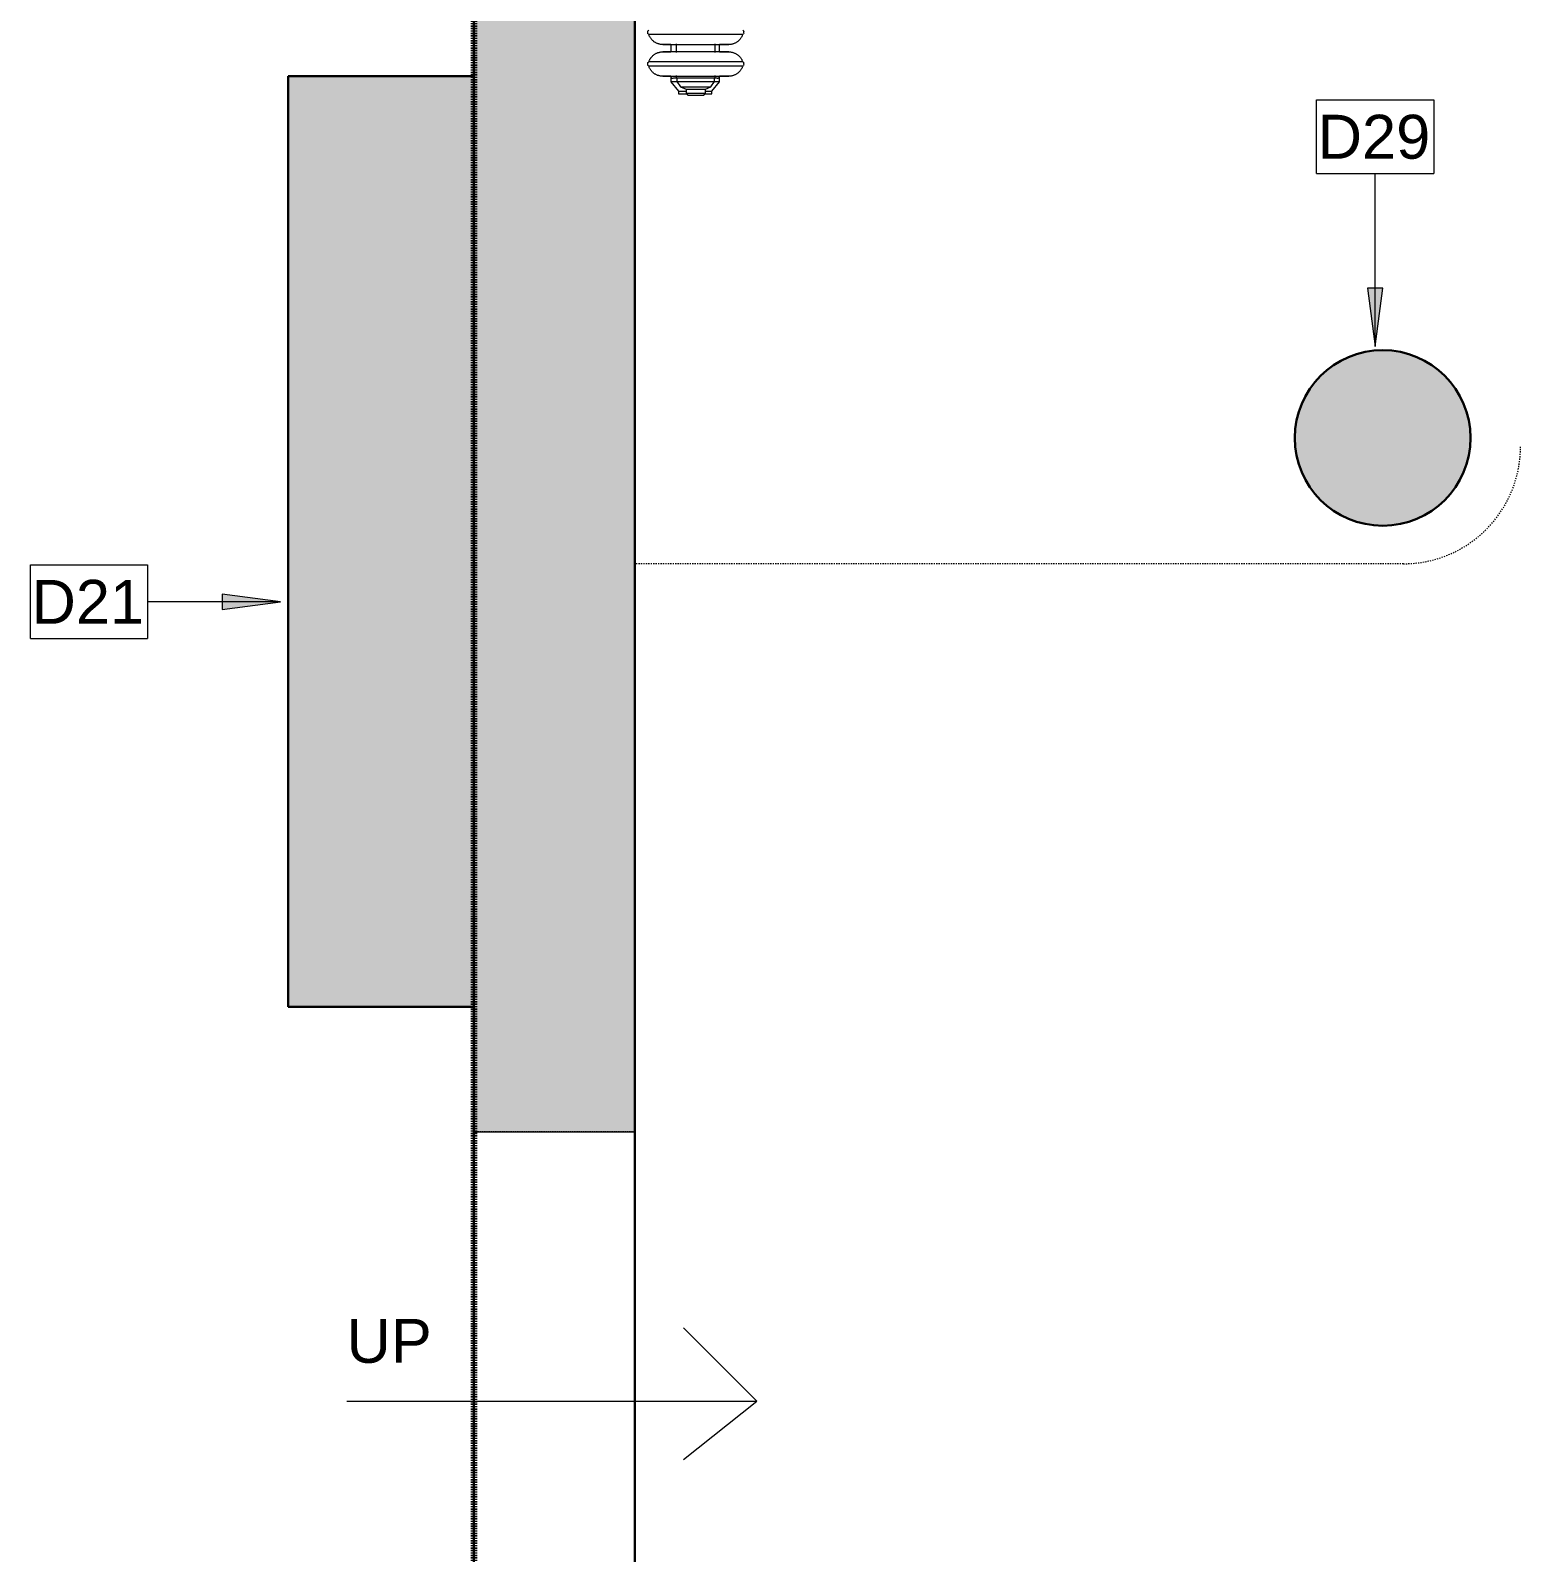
# Model space of a CAD drawing. Header units: inches. Extents: x -1176 to 1551, y -3558 to 978.
# Drawn here: x -43.7 to 109, y 345.3 to 501.3 of the extents above; entities that cross this region are included whole.
import ezdxf

# ---------------------------------------------------------------- set-up
doc = ezdxf.new("R2010")
doc.units = ezdxf.units.IN
doc.header["$MEASUREMENT"] = 0
doc.linetypes.add('Dash', pattern=[0.25, 0.125, -0.125])
doc.linetypes.add('Demolished', pattern=[0.1875, 0.125, -0.0625])
for name, color, linetype, lineweight in [('A-ANNO-KEYN', 231, 'Continuous', 9), ('A-ANNO-MATC', 214, 'Dash', 140), ('A-DETL', 90, 'Continuous', 9), ('A-GENM', 13, 'Demolished', 9), ('A-WALL', 113, 'Continuous', 18), ('A-WALL-PATT', 111, 'Continuous', 18), ('G-ANNO-TEXT', 231, 'Continuous', 9), ('S-COLS', 52, 'Continuous', 18)]:
    doc.layers.add(name, color=color, linetype=linetype, lineweight=lineweight)
doc.styles.add('Arial', font='arial.ttf', dxfattribs={"height": 4.5})
doc.styles.add('Swis721 Lt BT', font='swissl.ttf', dxfattribs={"height": 4.5})

# ---------------------------------------------------------------- blocks, each defined once
blk = doc.blocks.new('Concrete-Round-Column - 18_-5401511-1st Floor Demo')
at = {"layer": 'S-COLS', "lineweight": 9}
blk.add_hatch(color=7, dxfattribs=at).paths.add_polyline_path([(0, -9), (2, -8.77), (3.9, -8.11), (5.61, -7.04), (7.04, -5.61), (8.11, -3.9), (8.77, -2), (9, 0), (8.77, 2), (8.11, 3.9), (7.04, 5.61), (5.61, 7.04), (3.9, 8.11), (2, 8.77), (0, 9), (-2, 8.77), (-3.9, 8.11), (-5.61, 7.04), (-7.04, 5.61), (-8.11, 3.9), (-8.77, 2), (-9, 0), (-8.77, -2), (-8.11, -3.9), (-7.04, -5.61), (-5.61, -7.04), (-3.9, -8.11), (-2, -8.77)], flags=0)
at = {"layer": 'S-COLS', "color": 8, "lineweight": 30}
for start, end in [(360, 180), (180, 360)]:
    blk.add_arc((0, 0), 9, start, end, dxfattribs=at)
blk = doc.blocks.new('Cast_Iron_Radiator_8182 - Cast_Iron_Radiator_8182-V60-1st Floor Demo')
at = {"layer": 'A-GENM', "linetype": 'Continuous'}
for p, q in [((-5.94, 4.85), (-5.97, 4.81)), ((-5.97, 1), (-5.97, 4.81)), ((-5.75, 4.93), (-5.79, 4.93)), ((-5.71, 4.93), (-5.75, 4.93)), ((-5.53, 4.81), (-5.56, 4.85)), ((-5.53, 1), (-5.53, 4.81)), ((-2.69, 4.85), (-2.72, 4.81)), ((-2.72, 1), (-2.72, 4.81)), ((-2.5, 4.93), (-2.54, 4.93)), ((-2.46, 4.93), (-2.5, 4.93)), ((-2.28, 4.81), (-2.31, 4.85)), ((-8.54, 1.77), (-8.79, 1.77)), ((-8.79, 1.77), (-8.79, 0.96)), ((-7.58, 2.57), (-8.54, 1.77)), ((-8.54, 1.77), (-8.54, 1.01)), ((-7.54, 1.93), (-8.09, 1.55)), ((-7.18, 2.57), (-7.58, 2.57)), ((-7.58, 1.92), (-7.58, 2.57)), ((-7.18, 1.93), (-7.54, 1.93)), ((-7.54, 1.93), (-7.54, -1.93)), ((-7.18, 2.57), (-7.18, 2.56)), ((-7, 2.56), (-7.18, 2.56)), ((-7.18, 2.44), (-7.18, 2.55)), ((-7.18, 2.47), (-7.18, 2.3)), ((-7.18, 2.02), (-7.18, 2.29)), ((-6.93, 2), (-7.18, 2)), ((-7.18, -2), (-7.18, 2)), ((-3.68, 2), (-4.57, 2)), ((-3.75, 2.56), (-4.5, 2.56)), ((-8.75, 0.99), (-8.93, 0.82)), ((-8.93, 0.82), (-8.93, -0.82)), ((-8.33, 0.99), (-8.75, 0.99)), ((-8.75, 0.99), (-8.75, -0.99)), ((-8.09, 1.55), (-8.33, 0.99)), ((-8.33, 0.99), (-8.33, -0.99)), ((-8.09, 1.55), (-8.09, -1.55)), ((-7, 1), (-7, -1)), ((-5.97, -1), (-5.97, 1)), ((-5.53, -1), (-5.53, 1)), ((-4.5, -1), (-4.5, 1)), ((-3.75, 1), (-3.75, -1)), ((-2.72, -1), (-2.72, 1)), ((-8.93, -0.82), (-8.75, -0.99)), ((-8.79, -0.98), (-8.79, -1.63)), ((-8.75, -0.99), (-8.33, -0.99)), ((-8.54, -1.03), (-8.54, -1.63)), ((-8.33, -0.99), (-8.09, -1.55)), ((-8.09, -1.55), (-7.54, -1.93)), ((-5.97, -4.81), (-5.97, -1)), ((-5.53, -4.81), (-5.53, -1)), ((-2.72, -4.81), (-2.72, -1)), ((-8.79, -1.63), (-8.54, -1.63)), ((-8.54, -1.63), (-7.58, -2.44)), ((-7.58, -2.44), (-7.58, -1.94)), ((-7.58, -2.44), (-7.18, -2.44)), ((-7.54, -1.93), (-7.18, -1.93)), ((-7.18, -2), (-6.93, -2)), ((-7.18, -2.19), (-7.18, -2.01)), ((-7.18, -2.19), (-7.18, -2.3)), ((-7.18, -2.44), (-7.18, -2.29)), ((-7.18, -2.44), (-7, -2.44)), ((-4.57, -2), (-3.68, -2)), ((-4.5, -2.44), (-3.75, -2.44)), ((-5.97, -4.81), (-5.94, -4.85)), ((-5.79, -4.93), (-5.75, -4.93)), ((-5.75, -4.93), (-5.71, -4.93)), ((-5.56, -4.85), (-5.53, -4.81)), ((-2.72, -4.81), (-2.69, -4.85)), ((-2.54, -4.93), (-2.5, -4.93)), ((-2.5, -4.93), (-2.46, -4.93)), ((-2.31, -4.85), (-2.28, -4.81))]:
    blk.add_line(p, q, dxfattribs=at)
at = {"layer": 'A-GENM', "linetype": 'Continuous', "flags": 128}
for points in [[(-7, 3.38), (-7, 3.44), (-7, 3.5), (-6.99, 3.56), (-6.98, 3.62), (-6.97, 3.68), (-6.96, 3.74), (-6.94, 3.8), (-6.93, 3.85), (-6.91, 3.91), (-6.88, 3.97), (-6.86, 4.02), (-6.83, 4.08), (-6.8, 4.13), (-6.77, 4.18), (-6.74, 4.23), (-6.71, 4.28), (-6.67, 4.33), (-6.63, 4.37), (-6.59, 4.42), (-6.55, 4.46), (-6.5, 4.5), (-6.46, 4.54), (-6.41, 4.58), (-6.36, 4.61), (-6.31, 4.65), (-6.26, 4.68), (-6.21, 4.71), (-6.16, 4.73), (-6.1, 4.76), (-6.05, 4.78), (-5.99, 4.8)], [(-5.94, 4.85), (-5.94, 4.85), (-5.93, 4.86), (-5.93, 4.87), (-5.92, 4.87), (-5.92, 4.88)], [(-5.91, 4.89), (-5.9, 4.89), (-5.9, 4.9), (-5.89, 4.9), (-5.88, 4.9)], [(-5.87, 4.91), (-5.87, 4.92), (-5.86, 4.92), (-5.85, 4.92), (-5.84, 4.92), (-5.84, 4.93)], [(-5.66, 4.93), (-5.65, 4.92), (-5.65, 4.92), (-5.64, 4.92), (-5.63, 4.91), (-5.63, 4.91)], [(-5.61, 4.9), (-5.61, 4.9), (-5.6, 4.9), (-5.6, 4.89), (-5.59, 4.89)], [(-5.58, 4.88), (-5.57, 4.87), (-5.57, 4.87), (-5.57, 4.86), (-5.56, 4.85), (-5.56, 4.85)], [(-5.53, 4.81), (-5.48, 4.79), (-5.42, 4.77), (-5.36, 4.74), (-5.31, 4.72), (-5.26, 4.69), (-5.21, 4.66), (-5.16, 4.62), (-5.11, 4.59), (-5.06, 4.55), (-5.01, 4.51), (-4.97, 4.47), (-4.93, 4.43), (-4.89, 4.39), (-4.85, 4.34), (-4.81, 4.3), (-4.77, 4.25), (-4.74, 4.2), (-4.71, 4.15), (-4.68, 4.1), (-4.65, 4.04), (-4.63, 3.99), (-4.6, 3.93), (-4.58, 3.88), (-4.56, 3.82), (-4.55, 3.76), (-4.53, 3.7), (-4.52, 3.64), (-4.51, 3.58), (-4.5, 3.52), (-4.5, 3.47), (-4.5, 3.41), (-4.5, 3.38)], [(-3.75, 3.38), (-3.75, 3.44), (-3.75, 3.5), (-3.74, 3.56), (-3.73, 3.62), (-3.72, 3.68), (-3.71, 3.74), (-3.69, 3.8), (-3.68, 3.85), (-3.66, 3.91), (-3.63, 3.97), (-3.61, 4.02), (-3.58, 4.08), (-3.55, 4.13), (-3.52, 4.18), (-3.49, 4.23), (-3.46, 4.28), (-3.42, 4.33), (-3.38, 4.37), (-3.34, 4.42), (-3.3, 4.46), (-3.25, 4.5), (-3.21, 4.54), (-3.16, 4.58), (-3.11, 4.61), (-3.06, 4.65), (-3.01, 4.68), (-2.96, 4.71), (-2.91, 4.73), (-2.85, 4.76), (-2.8, 4.78), (-2.74, 4.8)], [(-2.69, 4.85), (-2.69, 4.85), (-2.68, 4.86), (-2.68, 4.87), (-2.67, 4.87), (-2.67, 4.88)], [(-2.66, 4.89), (-2.65, 4.89), (-2.65, 4.9), (-2.64, 4.9), (-2.63, 4.9)], [(-2.62, 4.91), (-2.62, 4.92), (-2.61, 4.92), (-2.6, 4.92), (-2.59, 4.92), (-2.59, 4.93)], [(-2.41, 4.93), (-2.4, 4.92), (-2.4, 4.92), (-2.39, 4.92), (-2.38, 4.91), (-2.38, 4.91)], [(-2.36, 4.9), (-2.36, 4.9), (-2.35, 4.9), (-2.35, 4.89), (-2.34, 4.89)], [(-2.33, 4.88), (-2.32, 4.87), (-2.32, 4.87), (-2.32, 4.86), (-2.31, 4.85), (-2.31, 4.85)], [(-7, 3.38), (-7, 3.38), (-7, 3.38), (-7, 3.37), (-7, 3.35), (-7, 3.34), (-7, 3.31), (-7, 3.29), (-7, 3.26), (-7, 3.23), (-7, 3.19), (-7, 3.16), (-7, 3.11), (-7, 3.07), (-7, 3.02), (-7, 2.97), (-7, 2.91), (-7, 2.85), (-7, 2.79), (-7, 2.73), (-7, 2.66), (-7, 2.59), (-7, 2.52), (-7, 2.44), (-7, 2.37), (-7, 2.29), (-7, 2.21), (-7, 2.12), (-7, 2.04), (-7, 1.95), (-7, 1.86), (-7, 1.77), (-7, 1.68), (-7, 1.59), (-7, 1.5), (-7, 1.41), (-7, 1.31), (-7, 1.22), (-7, 1.12), (-7, 1.03), (-7, 1)], [(-7, 2.57), (-7, 2.64), (-7, 2.71), (-7, 2.77), (-7, 2.84), (-7, 2.9), (-7, 2.95), (-7, 3.01), (-7, 3.06), (-7, 3.1), (-7, 3.15), (-7, 3.18), (-7, 3.22), (-7, 3.25), (-7, 3.28), (-7, 3.31), (-7, 3.33), (-7, 3.35), (-7, 3.36), (-7, 3.37), (-7, 3.38), (-7, 3.38), (-7, 3.38)], [(-4.5, 1), (-4.5, 1.1), (-4.5, 1.19), (-4.5, 1.29), (-4.5, 1.38), (-4.5, 1.47), (-4.5, 1.57), (-4.5, 1.66), (-4.5, 1.75), (-4.5, 1.84), (-4.5, 1.93), (-4.5, 2.02), (-4.5, 2.1), (-4.5, 2.18), (-4.5, 2.27), (-4.5, 2.35), (-4.5, 2.42), (-4.5, 2.5), (-4.5, 2.57), (-4.5, 2.64), (-4.5, 2.71), (-4.5, 2.77), (-4.5, 2.84), (-4.5, 2.9), (-4.5, 2.95), (-4.5, 3.01), (-4.5, 3.06), (-4.5, 3.1), (-4.5, 3.15), (-4.5, 3.18), (-4.5, 3.22), (-4.5, 3.25), (-4.5, 3.28), (-4.5, 3.31), (-4.5, 3.33), (-4.5, 3.35), (-4.5, 3.36), (-4.5, 3.37), (-4.5, 3.38), (-4.5, 3.38), (-4.5, 3.38)], [(-4.5, 3.38), (-4.5, 3.38), (-4.5, 3.38), (-4.5, 3.37), (-4.5, 3.35), (-4.5, 3.34), (-4.5, 3.31), (-4.5, 3.29), (-4.5, 3.26), (-4.5, 3.23), (-4.5, 3.19), (-4.5, 3.16), (-4.5, 3.11), (-4.5, 3.07), (-4.5, 3.02), (-4.5, 2.97), (-4.5, 2.91), (-4.5, 2.85), (-4.5, 2.79), (-4.5, 2.73), (-4.5, 2.66), (-4.5, 2.59), (-4.5, 2.56)], [(-3.75, 3.38), (-3.75, 3.38), (-3.75, 3.38), (-3.75, 3.37), (-3.75, 3.35), (-3.75, 3.34), (-3.75, 3.31), (-3.75, 3.29), (-3.75, 3.26), (-3.75, 3.23), (-3.75, 3.19), (-3.75, 3.16), (-3.75, 3.11), (-3.75, 3.07), (-3.75, 3.02), (-3.75, 2.97), (-3.75, 2.91), (-3.75, 2.85), (-3.75, 2.79), (-3.75, 2.73), (-3.75, 2.66), (-3.75, 2.59), (-3.75, 2.52), (-3.75, 2.44), (-3.75, 2.37), (-3.75, 2.29), (-3.75, 2.21), (-3.75, 2.12), (-3.75, 2.04), (-3.75, 1.95), (-3.75, 1.86), (-3.75, 1.77), (-3.75, 1.68), (-3.75, 1.59), (-3.75, 1.5), (-3.75, 1.41), (-3.75, 1.31), (-3.75, 1.22), (-3.75, 1.12), (-3.75, 1.03), (-3.75, 1)], [(-3.75, 2.57), (-3.75, 2.64), (-3.75, 2.71), (-3.75, 2.77), (-3.75, 2.84), (-3.75, 2.9), (-3.75, 2.95), (-3.75, 3.01), (-3.75, 3.06), (-3.75, 3.1), (-3.75, 3.15), (-3.75, 3.18), (-3.75, 3.22), (-3.75, 3.25), (-3.75, 3.28), (-3.75, 3.31), (-3.75, 3.33), (-3.75, 3.35), (-3.75, 3.36), (-3.75, 3.37), (-3.75, 3.38), (-3.75, 3.38), (-3.75, 3.38)], [(-7, -1), (-7, -1.1), (-7, -1.19), (-7, -1.29), (-7, -1.38), (-7, -1.47), (-7, -1.57), (-7, -1.66), (-7, -1.75), (-7, -1.84), (-7, -1.93), (-7, -2.02), (-7, -2.1), (-7, -2.18), (-7, -2.27), (-7, -2.35), (-7, -2.42), (-7, -2.5), (-7, -2.57), (-7, -2.64), (-7, -2.71), (-7, -2.77), (-7, -2.84), (-7, -2.9), (-7, -2.95), (-7, -3.01), (-7, -3.06), (-7, -3.1), (-7, -3.15), (-7, -3.18), (-7, -3.22), (-7, -3.25), (-7, -3.28), (-7, -3.31), (-7, -3.33), (-7, -3.35), (-7, -3.36), (-7, -3.37), (-7, -3.38), (-7, -3.38), (-7, -3.38)], [(-4.5, -3.38), (-4.5, -3.38), (-4.5, -3.38), (-4.5, -3.37), (-4.5, -3.35), (-4.5, -3.34), (-4.5, -3.31), (-4.5, -3.29), (-4.5, -3.26), (-4.5, -3.23), (-4.5, -3.19), (-4.5, -3.16), (-4.5, -3.11), (-4.5, -3.07), (-4.5, -3.02), (-4.5, -2.97), (-4.5, -2.91), (-4.5, -2.85), (-4.5, -2.79), (-4.5, -2.73), (-4.5, -2.66), (-4.5, -2.59), (-4.5, -2.52), (-4.5, -2.44), (-4.5, -2.37), (-4.5, -2.29), (-4.5, -2.21), (-4.5, -2.12), (-4.5, -2.04), (-4.5, -1.95), (-4.5, -1.86), (-4.5, -1.77), (-4.5, -1.68), (-4.5, -1.59), (-4.5, -1.5), (-4.5, -1.41), (-4.5, -1.31), (-4.5, -1.22), (-4.5, -1.12), (-4.5, -1.03), (-4.5, -1)], [(-3.75, -1), (-3.75, -1.1), (-3.75, -1.19), (-3.75, -1.29), (-3.75, -1.38), (-3.75, -1.47), (-3.75, -1.57), (-3.75, -1.66), (-3.75, -1.75), (-3.75, -1.84), (-3.75, -1.93), (-3.75, -2.02), (-3.75, -2.1), (-3.75, -2.18), (-3.75, -2.27), (-3.75, -2.35), (-3.75, -2.42), (-3.75, -2.5), (-3.75, -2.57), (-3.75, -2.64), (-3.75, -2.71), (-3.75, -2.77), (-3.75, -2.84), (-3.75, -2.9), (-3.75, -2.95), (-3.75, -3.01), (-3.75, -3.06), (-3.75, -3.1), (-3.75, -3.15), (-3.75, -3.18), (-3.75, -3.22), (-3.75, -3.25), (-3.75, -3.28), (-3.75, -3.31), (-3.75, -3.33), (-3.75, -3.35), (-3.75, -3.36), (-3.75, -3.37), (-3.75, -3.38), (-3.75, -3.38), (-3.75, -3.38)], [(-7, -3.38), (-7, -3.38), (-7, -3.38), (-7, -3.37), (-7, -3.35), (-7, -3.34), (-7, -3.31), (-7, -3.29), (-7, -3.26), (-7, -3.23), (-7, -3.19), (-7, -3.16), (-7, -3.11), (-7, -3.07), (-7, -3.02), (-7, -2.97), (-7, -2.91), (-7, -2.85), (-7, -2.79), (-7, -2.73), (-7, -2.66), (-7, -2.59), (-7, -2.52), (-7, -2.44)], [(-4.5, -2.44), (-4.5, -2.5), (-4.5, -2.57), (-4.5, -2.64), (-4.5, -2.71), (-4.5, -2.77), (-4.5, -2.84), (-4.5, -2.9), (-4.5, -2.95), (-4.5, -3.01), (-4.5, -3.06), (-4.5, -3.1), (-4.5, -3.15), (-4.5, -3.18), (-4.5, -3.22), (-4.5, -3.25), (-4.5, -3.28), (-4.5, -3.31), (-4.5, -3.33), (-4.5, -3.35), (-4.5, -3.36), (-4.5, -3.37), (-4.5, -3.38), (-4.5, -3.38), (-4.5, -3.38)], [(-3.75, -3.38), (-3.75, -3.38), (-3.75, -3.38), (-3.75, -3.37), (-3.75, -3.35), (-3.75, -3.34), (-3.75, -3.31), (-3.75, -3.29), (-3.75, -3.26), (-3.75, -3.23), (-3.75, -3.19), (-3.75, -3.16), (-3.75, -3.11), (-3.75, -3.07), (-3.75, -3.02), (-3.75, -2.97), (-3.75, -2.91), (-3.75, -2.85), (-3.75, -2.79), (-3.75, -2.73), (-3.75, -2.66), (-3.75, -2.59), (-3.75, -2.52), (-3.75, -2.44)], [(-5.97, -4.81), (-6.02, -4.79), (-6.08, -4.77), (-6.14, -4.74), (-6.19, -4.72), (-6.24, -4.69), (-6.29, -4.66), (-6.34, -4.62), (-6.39, -4.59), (-6.44, -4.55), (-6.49, -4.51), (-6.53, -4.47), (-6.57, -4.43), (-6.61, -4.39), (-6.65, -4.34), (-6.69, -4.3), (-6.73, -4.25), (-6.76, -4.2), (-6.79, -4.15), (-6.82, -4.1), (-6.85, -4.04), (-6.87, -3.99), (-6.9, -3.93), (-6.92, -3.88), (-6.94, -3.82), (-6.95, -3.76), (-6.97, -3.7), (-6.98, -3.64), (-6.99, -3.58), (-7, -3.52), (-7, -3.47), (-7, -3.41), (-7, -3.38)], [(-4.5, -3.38), (-4.5, -3.44), (-4.5, -3.5), (-4.51, -3.56), (-4.52, -3.62), (-4.53, -3.68), (-4.54, -3.74), (-4.56, -3.8), (-4.57, -3.85), (-4.59, -3.91), (-4.62, -3.97), (-4.64, -4.02), (-4.67, -4.08), (-4.7, -4.13), (-4.73, -4.18), (-4.76, -4.23), (-4.79, -4.28), (-4.83, -4.33), (-4.87, -4.37), (-4.91, -4.42), (-4.95, -4.46), (-5, -4.5), (-5.04, -4.54), (-5.09, -4.58), (-5.14, -4.61), (-5.19, -4.65), (-5.24, -4.68), (-5.29, -4.71), (-5.34, -4.73), (-5.4, -4.76), (-5.45, -4.78), (-5.51, -4.8)], [(-2.72, -4.81), (-2.77, -4.79), (-2.83, -4.77), (-2.89, -4.74), (-2.94, -4.72), (-2.99, -4.69), (-3.04, -4.66), (-3.09, -4.62), (-3.14, -4.59), (-3.19, -4.55), (-3.24, -4.51), (-3.28, -4.47), (-3.32, -4.43), (-3.36, -4.39), (-3.4, -4.34), (-3.44, -4.3), (-3.48, -4.25), (-3.51, -4.2), (-3.54, -4.15), (-3.57, -4.1), (-3.6, -4.04), (-3.62, -3.99), (-3.65, -3.93), (-3.67, -3.88), (-3.69, -3.82), (-3.7, -3.76), (-3.72, -3.7), (-3.73, -3.64), (-3.74, -3.58), (-3.75, -3.52), (-3.75, -3.47), (-3.75, -3.41), (-3.75, -3.38)], [(-5.92, -4.88), (-5.93, -4.87), (-5.93, -4.87), (-5.93, -4.86), (-5.94, -4.85), (-5.94, -4.85)], [(-5.89, -4.9), (-5.89, -4.9), (-5.9, -4.9), (-5.9, -4.89), (-5.91, -4.89)], [(-5.84, -4.93), (-5.85, -4.92), (-5.85, -4.92), (-5.86, -4.92), (-5.87, -4.91), (-5.87, -4.91)], [(-5.63, -4.91), (-5.63, -4.92), (-5.64, -4.92), (-5.65, -4.92), (-5.66, -4.92), (-5.66, -4.93)], [(-5.59, -4.89), (-5.6, -4.89), (-5.6, -4.9), (-5.61, -4.9), (-5.62, -4.9)], [(-5.56, -4.85), (-5.56, -4.85), (-5.57, -4.86), (-5.57, -4.87), (-5.58, -4.87), (-5.58, -4.88)], [(-2.67, -4.88), (-2.68, -4.87), (-2.68, -4.87), (-2.68, -4.86), (-2.69, -4.85), (-2.69, -4.85)], [(-2.64, -4.9), (-2.64, -4.9), (-2.65, -4.9), (-2.65, -4.89), (-2.66, -4.89)], [(-2.59, -4.93), (-2.6, -4.92), (-2.6, -4.92), (-2.61, -4.92), (-2.62, -4.91), (-2.62, -4.91)], [(-2.38, -4.91), (-2.38, -4.92), (-2.39, -4.92), (-2.4, -4.92), (-2.41, -4.92), (-2.41, -4.93)], [(-2.34, -4.89), (-2.35, -4.89), (-2.35, -4.9), (-2.36, -4.9), (-2.37, -4.9)], [(-2.31, -4.85), (-2.31, -4.85), (-2.32, -4.86), (-2.32, -4.87), (-2.33, -4.87), (-2.33, -4.88)]]:
    blk.add_lwpolyline(points, dxfattribs=at)
blk = doc.blocks.new('Keynote Tag - Keynote Number - Boxed-135510-1st Floor Demo')
at = {"layer": 'A-ANNO-KEYN'}
for p, q in [((-0.125, -0.0792), (-0.125, 0.0781)), ((-0.125, 0.0781), (0.125, 0.0781)), ((0.125, 0.0781), (0.125, -0.0792)), ((-0.125, -0.0792), (0.125, -0.0792))]:
    blk.add_line(p, q, dxfattribs=at)

msp = doc.modelspace()

# ---------------------------------------------------------------- hatches: boundary and pattern name
at = {"layer": 'A-ANNO-KEYN'}
for points in [[(94.09, 468.86), (94.88, 474.86), (93.3, 474.86)], [(-18.07, 442.7), (-24.07, 443.49), (-24.07, 441.91)]]:
    msp.add_hatch(color=256, dxfattribs=at).paths.add_polyline_path(points, flags=0)
at = {"layer": 'A-WALL-PATT', "lineweight": 9}
h = msp.add_hatch(color=7, dxfattribs=at)
h.paths.add_polyline_path([(1.72, -1.17), (18.22, -1.17), (18.22, 116.22), (1.72, 116.22), (1.72, 47.47)], flags=0)
h.paths.add_polyline_path([(1.72, 154.72), (18.22, 154.72), (18.22, 335.37), (1.72, 335.37), (1.72, 190.5)], flags=0)
h.paths.add_polyline_path([(1.72, 388.37), (18.22, 388.37), (18.22, 814.52), (1.72, 814.52), (1.72, 424.34)], flags=0)
msp.add_hatch(color=7, dxfattribs=at).paths.add_polyline_path([(1.72, 401.18), (1.72, 496.57), (-17.28, 496.57), (-17.28, 401.18), (-4.41, 401.18)], flags=0)

# ---------------------------------------------------------------- linework, layer by layer
at = {"layer": 'A-ANNO-KEYN'}
for p, q in [((94.09, 468.86), (94.09, 486.59)), ((94.88, 474.86), (93.3, 474.86)), ((93.3, 474.86), (94.09, 468.86)), ((94.09, 468.86), (94.88, 474.86)), ((-18.07, 442.7), (-24.07, 443.49)), ((-24.07, 443.49), (-24.07, 441.91)), ((-18.07, 442.7), (-31.7, 442.7)), ((-24.07, 441.91), (-18.07, 442.7))]:
    msp.add_line(p, q, dxfattribs=at)
at = {"layer": 'A-ANNO-MATC'}
msp.add_line((1.72, 857.52), (1.72, -90.48), dxfattribs=at)
at = {"layer": 'A-DETL', "linetype": 'Dash', "lineweight": 18}
msp.add_line((96.98, 446.6), (18.22, 446.6), dxfattribs=at)
at = {"layer": 'A-DETL', "lineweight": 18}
for p, q in [((30.72, 360.78), (23.22, 368.28)), ((23.22, 368.28), (30.72, 360.78)), ((-11.28, 360.78), (30.72, 360.78)), ((23.22, 354.78), (30.72, 360.78))]:
    msp.add_line(p, q, dxfattribs=at)
at = {"layer": 'A-DETL', "linetype": 'Dash', "lineweight": 18}
msp.add_arc((96.98, 458.6), 12, 270, 0, dxfattribs=at)
at = {"layer": 'A-WALL', "color": 8, "lineweight": 30}
for p, q in [((18.22, 154.72), (18.22, 814.52)), ((1.72, 543.68), (1.72, 330.78)), ((-17.28, 496.57), (-17.28, 401.18)), ((1.72, 496.57), (-17.28, 496.57)), ((-17.28, 401.18), (1.72, 401.18))]:
    msp.add_line(p, q, dxfattribs=at)
at = {"layer": 'A-WALL', "lineweight": 9}
msp.add_line((1.72, 388.37), (18.22, 388.37), dxfattribs=at)
at = {"layer": 'A-WALL', "color": 7, "linetype": 'Demolished', "lineweight": 9}
msp.add_line((18.22, 388.37), (1.72, 388.37), dxfattribs=at)

# ---------------------------------------------------------------- block references
at = {"layer": 'A-ANNO-KEYN', "xscale": 47.99999999999997, "yscale": 47.99999999999997, "zscale": 47.99999999999997}
for p in [(94.09, 490.4), (-37.7, 442.73)]:
    msp.add_blockref('Keynote Tag - Keynote Number - Boxed-135510-1st Floor Demo', p, dxfattribs=at)
at = {"layer": 'A-GENM', "linetype": 'Continuous', "rotation": 90.00000000000017}
msp.add_blockref('Cast_Iron_Radiator_8182 - Cast_Iron_Radiator_8182-V60-1st Floor Demo', (24.47, 503.57), dxfattribs=at)
at = {"layer": 'S-COLS', "lineweight": 9}
msp.add_blockref('Concrete-Round-Column - 18_-5401511-1st Floor Demo', (94.86, 459.5), dxfattribs=at)

# ---------------------------------------------------------------- texts
at = {"layer": 'A-ANNO-KEYN', "char_height": 4.5, "width": 14.0895, "attachment_point": 1, "style": 'Arial'}
for s, insert in [('D29', (88.2, 492.62)), ('D21', (-43.59, 444.95))]:
    msp.add_mtext(s, dxfattribs=dict(at, insert=insert))
at = {"layer": 'G-ANNO-TEXT', "color": 7, "insert": (-11.31, 369.2), "char_height": 4.5, "width": 10.1505, "attachment_point": 1, "style": 'Swis721 Lt BT'}
msp.add_mtext('UP', dxfattribs=at)

doc.saveas('drawing.dxf')
